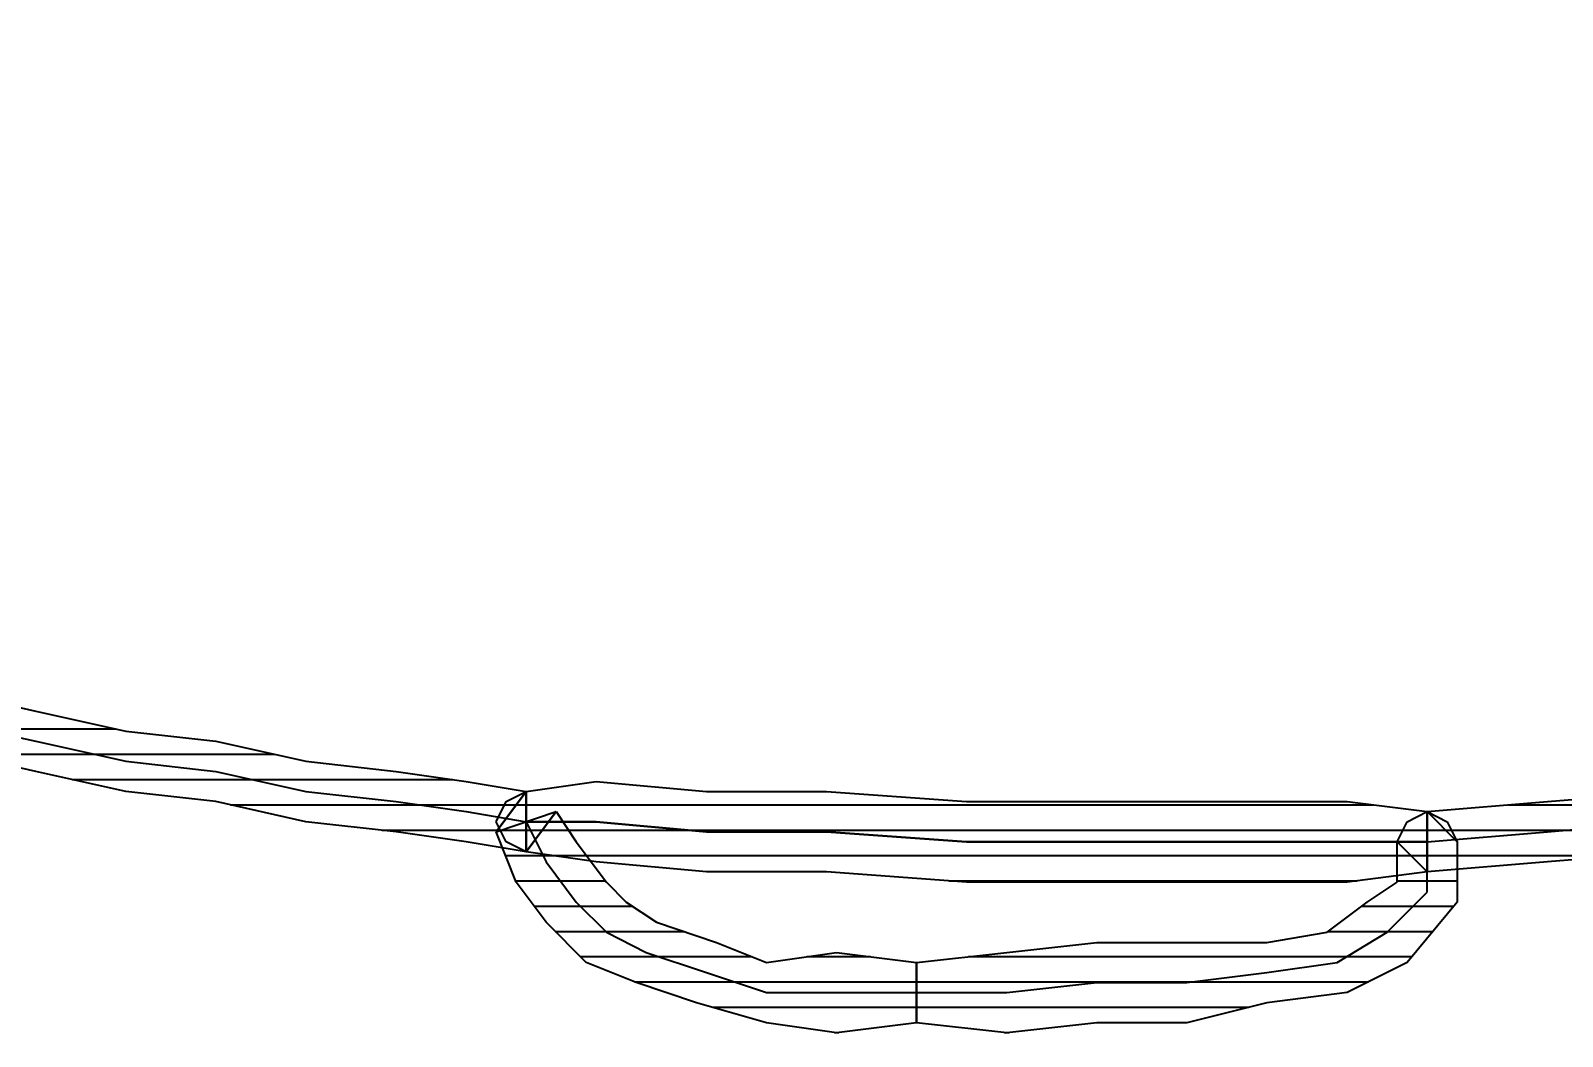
# Model space of a CAD drawing. Header units: millimetres. Extents: x 322668 to 332469, y 13187 to 20117.
# Drawn here: x 327615.61 to 327623.18, y 15746.76 to 15751.73 of the extents above; entities that cross this region are included whole.
import ezdxf

# ---------------------------------------------------------------- set-up
doc = ezdxf.new("R2010")
doc.units = ezdxf.units.MM
doc.header["$LTSCALE"] = 50
doc.header["$MEASUREMENT"] = 0
doc.header["$PDMODE"] = 3
doc.header["$PDSIZE"] = -0.5
doc.layers.get('0').update_dxf_attribs({"linetype": 'CONTINUOUS'})
doc.layers.get('DEFPOINTS').update_dxf_attribs({"linetype": 'CONTINUOUS'})
doc.layers.add('MIM_OLCU-DIS', color=1, linetype='CONTINUOUS')
doc.styles.add('OLCU', font='TSIMPLEX.SHX', dxfattribs={"width": 0.7})
doc.dimstyles.new('200-OLCU-DIŞ', dxfattribs={"dimtxt": 30, "dimasz": 10, "dimexe": 0, "dimexo": 0, "dimgap": 10, "dimtad": 1, "dimdec": 1, "dimdsep": 46, "dimtxsty": 'OLCU', "dimblk1": 'DOT', "dimblk2": 'DOT', "dimsah": 1, "dimcen": 0, "dimclrd": 7, "dimclre": 7, "dimclrt": 4, "dimadec": 0, "dimazin": 0, "dimtfac": 1, "dimtdec": 1, "dimtix": 1, "dimtmove": 2, "dimatfit": 3, "dimldrblk": 'DOT', "dimfxl": 0, "dimtolj": 1, "dimarcsym": 0})
pattern_1 = [(360, (-5108.51305, -673.59423), (1e-16, 0.125), [25])]

# ---------------------------------------------------------------- blocks, each defined once
blk = doc.blocks.new('_DOT')
at = {"color": 0, "linetype": 'ByBlock'}
blk.add_line((-0.5, 0), (-1, 0), dxfattribs=at)
at = {"color": 0, "linetype": 'ByBlock', "const_width": 0.5}
blk.add_lwpolyline([(-0.25, 0, 1), (0.25, 0, 1)], format="xyb", close=True, dxfattribs=at)
blk = doc.blocks.new('*D159')
at = {"layer": 'DEFPOINTS', "color": 0}
for p in [(329577.7462, 18407.9638, -57.5013), (327588.544, 14892.9952), (330092.5872, 14892.9952)]:
    blk.add_point(p, dxfattribs=at)
at = {"layer": 'MIM_OLCU-DIS', "color": 7, "lineweight": -2}
for p, q in [((330052.8343, 18407.9638), (330092.5872, 18407.9638)), ((330092.5872, 18397.9638), (330092.5872, 14902.9952)), ((330052.5872, 14892.9952), (330092.5872, 14892.9952))]:
    blk.add_line(p, q, dxfattribs=at)
at = {"layer": 'MIM_OLCU-DIS', "color": 7, "lineweight": -2, "xscale": 10, "yscale": 10, "zscale": 10}
for p, rotation in [((330092.5872, 18407.9638), 90), ((330092.5872, 14892.9952), 270)]:
    blk.add_blockref('_DOT', p, dxfattribs=dict(at, rotation=rotation))
at = {"layer": 'MIM_OLCU-DIS', "color": 4, "insert": (330067.5872, 16650.4795), "char_height": 30, "attachment_point": 5, "rotation": 90, "style": 'OLCU'}
blk.add_mtext('\\A1;3515', dxfattribs=at)
blk = doc.blocks.new('by')
at = {"ltscale": 30}
h = blk.add_hatch(dxfattribs=at)
h.set_pattern_fill('DC_LINES', color=256, scale=0.1, style=0)
h.set_pattern_definition(pattern_1)
h.paths.add_polyline_path([(6416.3386, 2220.9319), (6415.9929, 2219.8391), (6415.5476, 2218.8456), (6415.1023, 2217.9018), (6414.5583, 2217.107), (6413.9148, 2216.4116), (6413.2712, 2215.7658), (6412.5788, 2215.1698), (6411.8864, 2214.7227), (6411.1443, 2214.3252), (6410.4519, 2214.0272), (6409.7097, 2213.7291), (6408.9675, 2213.5305), (6408.2741, 2213.3814), (6407.6316, 2213.2324), (6407.0378, 2213.1828), (6406.4441, 2213.1331), (6406.4441, 2213.431), (6407.0378, 2213.4808), (6407.6316, 2213.5305), (6408.2741, 2213.6795), (6408.9675, 2213.8285), (6409.6101, 2214.0272), (6410.3523, 2214.3252), (6411.0447, 2214.6232), (6411.6882, 2215.0206), (6412.3806, 2215.4677), (6413.0739, 2215.9645), (6413.7165, 2216.6102), (6414.2614, 2217.3057), (6414.8054, 2218.1005), (6415.2507, 2218.945), (6415.696, 2219.9384), (6416.0417, 2221.0313), (6416.1413, 2221.1306), (6416.24, 2221.1306), (6416.3386, 2221.081)], flags=0)
h = blk.add_hatch(dxfattribs=at)
h.set_pattern_fill('DC_LINES', color=256, scale=0.1, style=0)
h.set_pattern_definition(pattern_1)
edge = h.paths.add_edge_path(flags=0)
edge.add_line((6401.9909, 2213.2324), (6401.6941, 2213.2821))
edge.add_line((6401.6941, 2213.2821), (6401.3484, 2213.3317))
edge.add_line((6401.3484, 2213.3317), (6400.903, 2213.3814))
edge.add_line((6400.903, 2213.3814), (6400.4577, 2213.4808))
edge.add_line((6400.4577, 2213.4808), (6400.0124, 2213.5305))
edge.add_line((6400.0124, 2213.5305), (6399.5671, 2213.6298))
edge.add_line((6399.5671, 2213.6298), (6399.1218, 2213.7291))
edge.add_line((6399.1218, 2213.7291), (6398.7263, 2213.7788))
edge.add_line((6398.7263, 2213.7788), (6398.7263, 2214.0769))
edge.add_line((6398.7263, 2214.0769), (6399.1218, 2214.0272))
edge.add_line((6399.1218, 2214.0272), (6399.5671, 2213.9279))
edge.add_line((6399.5671, 2213.9279), (6400.0124, 2213.8285))
edge.add_line((6400.0124, 2213.8285), (6400.4577, 2213.7788))
edge.add_line((6400.4577, 2213.7788), (6400.903, 2213.6795))
edge.add_line((6400.903, 2213.6795), (6401.3484, 2213.6298))
edge.add_line((6401.3484, 2213.6298), (6401.6941, 2213.5802))
edge.add_line((6401.6941, 2213.5802), (6401.9909, 2213.5305))
h = blk.add_hatch(dxfattribs=at)
h.set_pattern_fill('DC_LINES', color=256, scale=0.1, style=0)
h.set_pattern_definition(pattern_1)
edge = h.paths.add_edge_path(flags=0)
edge.add_line((6401.8425, 2213.3317), (6401.9909, 2213.5305))
edge.add_line((6401.9909, 2213.5305), (6402.3376, 2213.5802))
edge.add_line((6402.3376, 2213.5802), (6402.8816, 2213.5305))
edge.add_line((6402.8816, 2213.5305), (6403.4753, 2213.5305))
edge.add_line((6403.4753, 2213.5305), (6404.1677, 2213.4808))
edge.add_line((6404.1677, 2213.4808), (6404.8611, 2213.4808))
edge.add_line((6404.8611, 2213.4808), (6405.4548, 2213.4808))
edge.add_line((6405.4548, 2213.4808), (6406.0486, 2213.4808))
edge.add_line((6406.0486, 2213.4808), (6406.4441, 2213.431))
edge.add_line((6406.4441, 2213.431), (6406.4441, 2213.1331))
edge.add_line((6406.4441, 2213.1331), (6406.0486, 2213.0834))
edge.add_line((6406.0486, 2213.0834), (6405.4548, 2213.0834))
edge.add_line((6405.4548, 2213.0834), (6404.8611, 2213.0834))
edge.add_line((6404.8611, 2213.0834), (6404.1677, 2213.0834))
edge.add_line((6404.1677, 2213.0834), (6403.4753, 2213.1331))
edge.add_line((6403.4753, 2213.1331), (6402.8816, 2213.1331))
edge.add_line((6402.8816, 2213.1331), (6402.3376, 2213.1828))
edge.add_line((6402.3376, 2213.1828), (6401.9909, 2213.2324))
edge.add_line((6401.9909, 2213.2324), (6402.1394, 2213.431))
edge.add_line((6402.1394, 2213.431), (6401.9909, 2213.2324))
edge.add_line((6401.9909, 2213.2324), (6401.8923, 2213.2821))
edge.add_line((6401.8923, 2213.2821), (6401.8425, 2213.3814))
edge.add_line((6401.8425, 2213.3814), (6401.8923, 2213.4808))
edge.add_line((6401.8923, 2213.4808), (6401.9909, 2213.5305))
h = blk.add_hatch(dxfattribs=at)
h.set_pattern_fill('DC_LINES', color=256, scale=0.1, style=0)
h.set_pattern_definition(pattern_1)
edge = h.paths.add_edge_path(flags=0)
edge.add_line((6406.4441, 2213.1331), (6406.0486, 2213.0834))
edge.add_line((6406.0486, 2213.0834), (6405.4548, 2213.0834))
edge.add_line((6405.4548, 2213.0834), (6404.8611, 2213.0834))
edge.add_line((6404.8611, 2213.0834), (6404.1677, 2213.0834))
edge.add_line((6404.1677, 2213.0834), (6403.4753, 2213.1331))
edge.add_line((6403.4753, 2213.1331), (6402.8816, 2213.1331))
edge.add_line((6402.8816, 2213.1331), (6402.3376, 2213.1828))
edge.add_line((6402.3376, 2213.1828), (6401.9909, 2213.2324))
edge.add_line((6401.9909, 2213.2324), (6401.9909, 2213.5305))
edge.add_line((6401.9909, 2213.5305), (6402.3376, 2213.5802))
edge.add_line((6402.3376, 2213.5802), (6402.8816, 2213.5305))
edge.add_line((6402.8816, 2213.5305), (6403.4753, 2213.5305))
edge.add_line((6403.4753, 2213.5305), (6404.1677, 2213.4808))
edge.add_line((6404.1677, 2213.4808), (6404.8611, 2213.4808))
edge.add_line((6404.8611, 2213.4808), (6405.4548, 2213.4808))
edge.add_line((6405.4548, 2213.4808), (6406.0486, 2213.4808))
edge.add_line((6406.0486, 2213.4808), (6406.4441, 2213.431))
h = blk.add_hatch(dxfattribs=at)
h.set_pattern_fill('DC_LINES', color=256, scale=0.1, style=0)
h.set_pattern_definition(pattern_1)
edge = h.paths.add_edge_path(flags=0)
edge.add_line((6403.9206, 2212.388), (6403.5251, 2212.3383))
edge.add_line((6403.5251, 2212.3383), (6403.1784, 2212.388))
edge.add_line((6403.1784, 2212.388), (6402.8327, 2212.4873))
edge.add_line((6402.8327, 2212.4873), (6402.5349, 2212.5866))
edge.add_line((6402.5349, 2212.5866), (6402.2878, 2212.686))
edge.add_line((6402.2878, 2212.686), (6402.0905, 2212.8847))
edge.add_line((6402.0905, 2212.8847), (6401.9421, 2213.0834))
edge.add_line((6401.9421, 2213.0834), (6401.8425, 2213.3317))
edge.add_line((6401.8425, 2213.3317), (6402.1394, 2213.431))
edge.add_line((6402.1394, 2213.431), (6402.239, 2213.2821))
edge.add_line((6402.239, 2213.2821), (6402.3874, 2213.0834))
edge.add_line((6402.3874, 2213.0834), (6402.4861, 2212.9841))
edge.add_line((6402.4861, 2212.9841), (6402.6345, 2212.8847))
edge.add_line((6402.6345, 2212.8847), (6402.9314, 2212.7854))
edge.add_line((6402.9314, 2212.7854), (6403.1784, 2212.686))
edge.add_line((6403.1784, 2212.686), (6403.5251, 2212.7357))
edge.add_line((6403.5251, 2212.7357), (6403.9206, 2212.686))
h = blk.add_hatch(dxfattribs=at)
h.set_pattern_fill('DC_LINES', color=256, scale=0.1, style=0)
h.set_pattern_definition(pattern_1)
edge = h.paths.add_edge_path(flags=0)
edge.add_line((6406.4441, 2213.431), (6406.5925, 2213.2821))
edge.add_line((6406.5925, 2213.2821), (6406.5925, 2212.9841))
edge.add_line((6406.5925, 2212.9841), (6406.3454, 2212.686))
edge.add_line((6406.3454, 2212.686), (6406.0486, 2212.537))
edge.add_line((6406.0486, 2212.537), (6405.6521, 2212.4873))
edge.add_line((6405.6521, 2212.4873), (6405.2566, 2212.388))
edge.add_line((6405.2566, 2212.388), (6404.8113, 2212.388))
edge.add_line((6404.8113, 2212.388), (6404.3659, 2212.3383))
edge.add_line((6404.3659, 2212.3383), (6403.9206, 2212.388))
edge.add_line((6403.9206, 2212.388), (6403.9206, 2212.686))
edge.add_line((6403.9206, 2212.686), (6404.3659, 2212.7357))
edge.add_line((6404.3659, 2212.7357), (6404.8113, 2212.7854))
edge.add_line((6404.8113, 2212.7854), (6405.2566, 2212.7854))
edge.add_line((6405.2566, 2212.7854), (6405.6521, 2212.7854))
edge.add_line((6405.6521, 2212.7854), (6405.9489, 2212.835))
edge.add_line((6405.9489, 2212.835), (6406.1472, 2212.9841))
edge.add_line((6406.1472, 2212.9841), (6406.2956, 2213.0834))
edge.add_line((6406.2956, 2213.0834), (6406.2956, 2213.2821))
edge.add_line((6406.2956, 2213.2821), (6406.4441, 2213.1331))
edge.add_line((6406.4441, 2213.1331), (6406.2956, 2213.2821))
edge.add_line((6406.2956, 2213.2821), (6406.3454, 2213.3814))
edge.add_line((6406.3454, 2213.3814), (6406.4441, 2213.431))
edge.add_line((6406.4441, 2213.431), (6406.5427, 2213.3814))
edge.add_line((6406.5427, 2213.3814), (6406.5925, 2213.2821))
for p, q in [((6399.1218, 2214.0272, -4.5045), (6399.5671, 2213.9279, -4.5045)), ((6399.1218, 2213.8781, -4.5045), (6399.5671, 2213.7788, -4.5045)), ((6399.5671, 2213.9279, -4.5045), (6400.0124, 2213.8285, -4.5045)), ((6400.0124, 2213.8285, -4.5045), (6400.4577, 2213.7788, -4.5045)), ((6399.5671, 2213.6298, -4.5045), (6399.1218, 2213.7291, -4.5045)), ((6399.5671, 2213.7788, -4.5045), (6400.0124, 2213.6795, -4.5045)), ((6400.4577, 2213.7788, -4.5045), (6400.903, 2213.6795, -4.5045)), ((6400.0124, 2213.6795, -4.5045), (6400.4577, 2213.6298, -4.5045)), ((6400.903, 2213.6795, -4.5045), (6401.3484, 2213.6298, -4.5045)), ((6400.0124, 2213.5305, -4.5045), (6399.5671, 2213.6298, -4.5045)), ((6400.4577, 2213.6298, -4.5045), (6400.903, 2213.5305, -4.5045)), ((6401.3484, 2213.6298, -4.5045), (6401.6941, 2213.5802, -4.5045)), ((6401.6941, 2213.5802, -4.5045), (6401.9909, 2213.5305, -4.5045)), ((6401.9909, 2213.5305, -4.5045), (6402.3376, 2213.5802, -4.5045)), ((6401.9909, 2213.5305, -4.5045), (6402.3376, 2213.5802, -4.5045)), ((6402.3376, 2213.5802, -4.5045), (6402.8816, 2213.5305, -4.5045)), ((6402.3376, 2213.5802, -4.5045), (6402.8816, 2213.5305, -4.5045)), ((6400.4577, 2213.4808, -4.5045), (6400.0124, 2213.5305, -4.5045)), ((6400.903, 2213.5305, -4.5045), (6401.3484, 2213.4808, -4.5045)), ((6401.8425, 2213.3317, -4.5045), (6401.9909, 2213.5305, -4.5045)), ((6401.9909, 2213.5305, -4.5045), (6401.8425, 2213.3317, -4.5045)), ((6401.8923, 2213.4808, -4.5045), (6401.9909, 2213.5305, -4.5045)), ((6401.9909, 2213.5305, -4.5045), (6401.9909, 2213.5305, -4.5045)), ((6401.9909, 2213.5305, -4.5045), (6401.9909, 2213.2324, -4.5045)), ((6401.9909, 2213.2324, -4.5045), (6401.9909, 2213.5305, -4.5045)), ((6402.8816, 2213.5305, -4.5045), (6403.4753, 2213.5305, -4.5045)), ((6402.8816, 2213.5305, -4.5045), (6403.4753, 2213.5305, -4.5045)), ((6403.4753, 2213.5305, -4.5045), (6404.1677, 2213.4808, -4.5045)), ((6403.4753, 2213.5305, -4.5045), (6404.1677, 2213.4808, -4.5045)), ((6407.0378, 2213.4808, -4.5045), (6407.6316, 2213.5305, -4.5045)), ((6400.903, 2213.3814, -4.5045), (6400.4577, 2213.4808, -4.5045)), ((6401.3484, 2213.4808, -4.5045), (6401.6941, 2213.431, -4.5045)), ((6401.6941, 2213.431, -4.5045), (6401.9909, 2213.3814, -4.5045)), ((6401.8425, 2213.3814, -4.5045), (6401.8923, 2213.4808, -4.5045)), ((6401.8425, 2213.3317, -4.5045), (6402.1394, 2213.431, -4.5045)), ((6401.9909, 2213.2324, -4.5045), (6402.1394, 2213.431, -4.5045)), ((6402.1394, 2213.431, -4.5045), (6401.9909, 2213.2324, -4.5045)), ((6402.1394, 2213.431, -4.5045), (6402.239, 2213.2821, -4.5045)), ((6404.1677, 2213.4808, -4.5045), (6404.8611, 2213.4808, -4.5045)), ((6404.1677, 2213.4808, -4.5045), (6404.8611, 2213.4808, -4.5045)), ((6404.8611, 2213.4808, -4.5045), (6405.4548, 2213.4808, -4.5045)), ((6404.8611, 2213.4808, -4.5045), (6405.4548, 2213.4808, -4.5045)), ((6405.4548, 2213.4808, -4.5045), (6406.0486, 2213.4808, -4.5045)), ((6405.4548, 2213.4808, -4.5045), (6406.0486, 2213.4808, -4.5045)), ((6406.0486, 2213.4808, -4.5045), (6406.4441, 2213.431, -4.5045)), ((6406.0486, 2213.4808, -4.5045), (6406.4441, 2213.431, -4.5045)), ((6406.3454, 2213.3814, -4.5045), (6406.4441, 2213.431, -4.5045)), ((6406.4441, 2213.431, -4.5045), (6407.0378, 2213.4808, -4.5045)), ((6406.4441, 2213.431, -4.5045), (6406.5925, 2213.2821, -4.5045)), ((6406.4441, 2213.431, -4.5045), (6406.5427, 2213.3814, -4.5045)), ((6406.5925, 2213.2821, -4.5045), (6406.4441, 2213.431, -4.5045)), ((6406.4441, 2213.431, -4.5045), (6406.4441, 2213.431, -4.5045)), ((6406.4441, 2213.1331, -4.5045), (6406.4441, 2213.431, -4.5045)), ((6406.4441, 2213.431, -4.5045), (6406.4441, 2213.431, -4.5045)), ((6406.4441, 2213.431, -4.5045), (6406.4441, 2213.1331, -4.5045)), ((6406.4441, 2213.431, -4.5045), (6406.4441, 2213.1331, -4.5045)), ((6401.3484, 2213.3317, -4.5045), (6400.903, 2213.3814, -4.5045)), ((6401.8923, 2213.2821, -4.5045), (6401.8425, 2213.3814, -4.5045)), ((6401.9909, 2213.3814, -4.5045), (6402.3376, 2213.3814, -4.5045)), ((6402.3376, 2213.3814, -4.5045), (6401.9909, 2213.3814, -4.5045)), ((6401.9909, 2213.3814, -4.5045), (6402.0905, 2213.1828, -4.5045)), ((6402.3376, 2213.3814, -4.5045), (6402.8816, 2213.3317, -4.5045)), ((6402.8816, 2213.3317, -4.5045), (6402.3376, 2213.3814, -4.5045)), ((6406.2956, 2213.2821, -4.5045), (6406.3454, 2213.3814, -4.5045)), ((6406.5427, 2213.3814, -4.5045), (6406.5925, 2213.2821, -4.5045)), ((6407.0378, 2213.3317, -4.5045), (6407.6316, 2213.3814, -4.5045)), ((6401.6941, 2213.2821, -4.5045), (6401.3484, 2213.3317, -4.5045)), ((6401.9909, 2213.2324, -4.5045), (6401.6941, 2213.2821, -4.5045)), ((6401.9421, 2213.0834, -4.5045), (6401.8425, 2213.3317, -4.5045)), ((6401.8425, 2213.3317, -4.5045), (6401.8425, 2213.3317, -4.5045)), ((6401.9909, 2213.2324, -4.5045), (6401.8923, 2213.2821, -4.5045)), ((6402.239, 2213.2821, -4.5045), (6402.3874, 2213.0834, -4.5045)), ((6402.8816, 2213.3317, -4.5045), (6403.4753, 2213.3317, -4.5045)), ((6403.4753, 2213.3317, -4.5045), (6402.8816, 2213.3317, -4.5045)), ((6403.4753, 2213.3317, -4.5045), (6404.1677, 2213.2821, -4.5045)), ((6404.1677, 2213.2821, -4.5045), (6403.4753, 2213.3317, -4.5045)), ((6404.1677, 2213.2821, -4.5045), (6404.8611, 2213.2821, -4.5045)), ((6404.8611, 2213.2821, -4.5045), (6404.1677, 2213.2821, -4.5045)), ((6404.8611, 2213.2821, -4.5045), (6405.4548, 2213.2821, -4.5045)), ((6405.4548, 2213.2821, -4.5045), (6404.8611, 2213.2821, -4.5045)), ((6405.4548, 2213.2821, -4.5045), (6406.0486, 2213.2821, -4.5045)), ((6406.0486, 2213.2821, -4.5045), (6405.4548, 2213.2821, -4.5045)), ((6406.0486, 2213.2821, -4.5045), (6406.4441, 2213.2821, -4.5045)), ((6406.4441, 2213.2821, -4.5045), (6406.0486, 2213.2821, -4.5045)), ((6406.2956, 2213.0834, -4.5045), (6406.2956, 2213.2821, -4.5045)), ((6406.2956, 2213.2821, -4.5045), (6406.4441, 2213.1331, -4.5045)), ((6406.4441, 2213.1331, -4.5045), (6406.2956, 2213.2821, -4.5045)), ((6406.4441, 2213.2821, -4.5045), (6407.0378, 2213.3317, -4.5045)), ((6406.4441, 2213.0337, -4.5045), (6406.4441, 2213.2821, -4.5045)), ((6406.4441, 2213.2821, -4.5045), (6406.4441, 2213.2821, -4.5045)), ((6406.4441, 2213.2821, -4.5045), (6406.4441, 2213.2821, -4.5045)), ((6406.5925, 2213.2821, -4.5045), (6406.5925, 2212.9841, -4.5045)), ((6401.9909, 2213.2324, -4.5045), (6401.9909, 2213.2324, -4.5045)), ((6401.9909, 2213.2324, -4.5045), (6401.9909, 2213.2324, -4.5045)), ((6402.3376, 2213.1828, -4.5045), (6401.9909, 2213.2324, -4.5045)), ((6402.3376, 2213.1828, -4.5045), (6401.9909, 2213.2324, -4.5045)), ((6407.6316, 2213.2324, -4.5045), (6407.0378, 2213.1828, -4.5045)), ((6402.0905, 2213.1828, -4.5045), (6402.239, 2212.9841, -4.5045)), ((6402.8816, 2213.1331, -4.5045), (6402.3376, 2213.1828, -4.5045)), ((6402.8816, 2213.1331, -4.5045), (6402.3376, 2213.1828, -4.5045)), ((6403.4753, 2213.1331, -4.5045), (6402.8816, 2213.1331, -4.5045)), ((6403.4753, 2213.1331, -4.5045), (6402.8816, 2213.1331, -4.5045)), ((6404.1677, 2213.0834, -4.5045), (6403.4753, 2213.1331, -4.5045)), ((6404.1677, 2213.0834, -4.5045), (6403.4753, 2213.1331, -4.5045)), ((6406.4441, 2213.1331, -4.5045), (6406.0486, 2213.0834, -4.5045)), ((6406.4441, 2213.1331, -4.5045), (6406.0486, 2213.0834, -4.5045)), ((6407.0378, 2213.1828, -4.5045), (6406.4441, 2213.1331, -4.5045)), ((6406.4441, 2213.1331, -4.5045), (6406.4441, 2213.1331, -4.5045)), ((6406.4441, 2213.1331, -4.5045), (6406.4441, 2213.1331, -4.5045)), ((6402.0905, 2212.8847, -4.5045), (6401.9421, 2213.0834, -4.5045)), ((6402.3874, 2213.0834, -4.5045), (6402.4861, 2212.9841, -4.5045)), ((6404.8611, 2213.0834, -4.5045), (6404.1677, 2213.0834, -4.5045)), ((6404.8611, 2213.0834, -4.5045), (6404.1677, 2213.0834, -4.5045)), ((6405.4548, 2213.0834, -4.5045), (6404.8611, 2213.0834, -4.5045)), ((6405.4548, 2213.0834, -4.5045), (6404.8611, 2213.0834, -4.5045)), ((6406.0486, 2213.0834, -4.5045), (6405.4548, 2213.0834, -4.5045)), ((6406.0486, 2213.0834, -4.5045), (6405.4548, 2213.0834, -4.5045)), ((6406.1472, 2212.9841, -4.5045), (6406.2956, 2213.0834, -4.5045)), ((6402.239, 2212.9841, -4.5045), (6402.3874, 2212.835, -4.5045)), ((6402.4861, 2212.9841, -4.5045), (6402.6345, 2212.8847, -4.5045)), ((6405.9489, 2212.835, -4.5045), (6406.1472, 2212.9841, -4.5045)), ((6406.2458, 2212.835, -4.5045), (6406.4441, 2213.0337, -4.5045)), ((6406.5925, 2212.9841, -4.5045), (6406.3454, 2212.686, -4.5045)), ((6402.2878, 2212.686, -4.5045), (6402.0905, 2212.8847, -4.5045)), ((6402.3874, 2212.835, -4.5045), (6402.5847, 2212.7357, -4.5045)), ((6402.6345, 2212.8847, -4.5045), (6402.9314, 2212.7854, -4.5045)), ((6405.6521, 2212.7854, -4.5045), (6405.9489, 2212.835, -4.5045)), ((6405.9988, 2212.686, -4.5045), (6406.2458, 2212.835, -4.5045)), ((6402.5847, 2212.7357, -4.5045), (6402.8816, 2212.6364, -4.5045)), ((6402.9314, 2212.7854, -4.5045), (6403.1784, 2212.686, -4.5045)), ((6403.1784, 2212.686, -4.5045), (6403.5251, 2212.7357, -4.5045)), ((6403.5251, 2212.7357, -4.5045), (6403.9206, 2212.686, -4.5045)), ((6403.9206, 2212.686, -4.5045), (6404.3659, 2212.7357, -4.5045)), ((6404.3659, 2212.7357, -4.5045), (6404.8113, 2212.7854, -4.5045)), ((6404.8113, 2212.7854, -4.5045), (6405.2566, 2212.7854, -4.5045)), ((6405.2566, 2212.7854, -4.5045), (6405.6521, 2212.7854, -4.5045)), ((6402.5349, 2212.5866, -4.5045), (6402.2878, 2212.686, -4.5045)), ((6403.9206, 2212.388, -4.5045), (6403.9206, 2212.686, -4.5045)), ((6403.9206, 2212.686, -4.5045), (6403.9206, 2212.686, -4.5045)), ((6403.9206, 2212.686, -4.5045), (6403.9206, 2212.388, -4.5045)), ((6405.6521, 2212.6364, -4.5045), (6405.9988, 2212.686, -4.5045)), ((6406.3454, 2212.686, -4.5045), (6406.0486, 2212.537, -4.5045)), ((6402.8327, 2212.4873, -4.5045), (6402.5349, 2212.5866, -4.5045)), ((6402.8816, 2212.6364, -4.5045), (6403.1784, 2212.537, -4.5045)), ((6404.3659, 2212.537, -4.5045), (6404.8113, 2212.5866, -4.5045)), ((6404.8113, 2212.5866, -4.5045), (6405.2566, 2212.5866, -4.5045)), ((6405.2566, 2212.5866, -4.5045), (6405.6521, 2212.6364, -4.5045)), ((6403.1784, 2212.537, -4.5045), (6403.5251, 2212.537, -4.5045)), ((6403.5251, 2212.537, -4.5045), (6403.9206, 2212.537, -4.5045)), ((6403.9206, 2212.537, -4.5045), (6404.3659, 2212.537, -4.5045)), ((6406.0486, 2212.537, -4.5045), (6405.6521, 2212.4873, -4.5045)), ((6403.1784, 2212.388, -4.5045), (6402.8327, 2212.4873, -4.5045)), ((6405.6521, 2212.4873, -4.5045), (6405.2566, 2212.388, -4.5045)), ((6403.5251, 2212.3383, -4.5045), (6403.1784, 2212.388, -4.5045)), ((6403.9206, 2212.388, -4.5045), (6403.5251, 2212.3383, -4.5045)), ((6404.3659, 2212.3383, -4.5045), (6403.9206, 2212.388, -4.5045)), ((6403.9206, 2212.388, -4.5045), (6403.9206, 2212.388, -4.5045)), ((6403.9206, 2212.388, -4.5045), (6403.9206, 2212.388, -4.5045)), ((6404.8113, 2212.388, -4.5045), (6404.3659, 2212.3383, -4.5045)), ((6405.2566, 2212.388, -4.5045), (6404.8113, 2212.388, -4.5045))]:
    blk.add_line(p, q, dxfattribs=at)

msp = doc.modelspace()

# ---------------------------------------------------------------- block references
msp.add_blockref('by', (321216.0673, 13534.4412, 4.5045))

# ---------------------------------------------------------------- dimensions: what is measured, and where the dimension line sits
at = {"layer": 'MIM_OLCU-DIS', "color": 22}
dim = msp.add_linear_dim(base=(330092.5872, 14892.9952), p1=(329577.7462, 18407.9638, -57.5013), p2=(327588.544, 14892.9952), angle=270, dimstyle='200-OLCU-DIŞ', dxfattribs=at)
dim.commit()
dim.dimension.update_dxf_attribs({"geometry": '*D159', "text_midpoint": (330067.5872, 16650.4795)})

doc.saveas('drawing.dxf')
